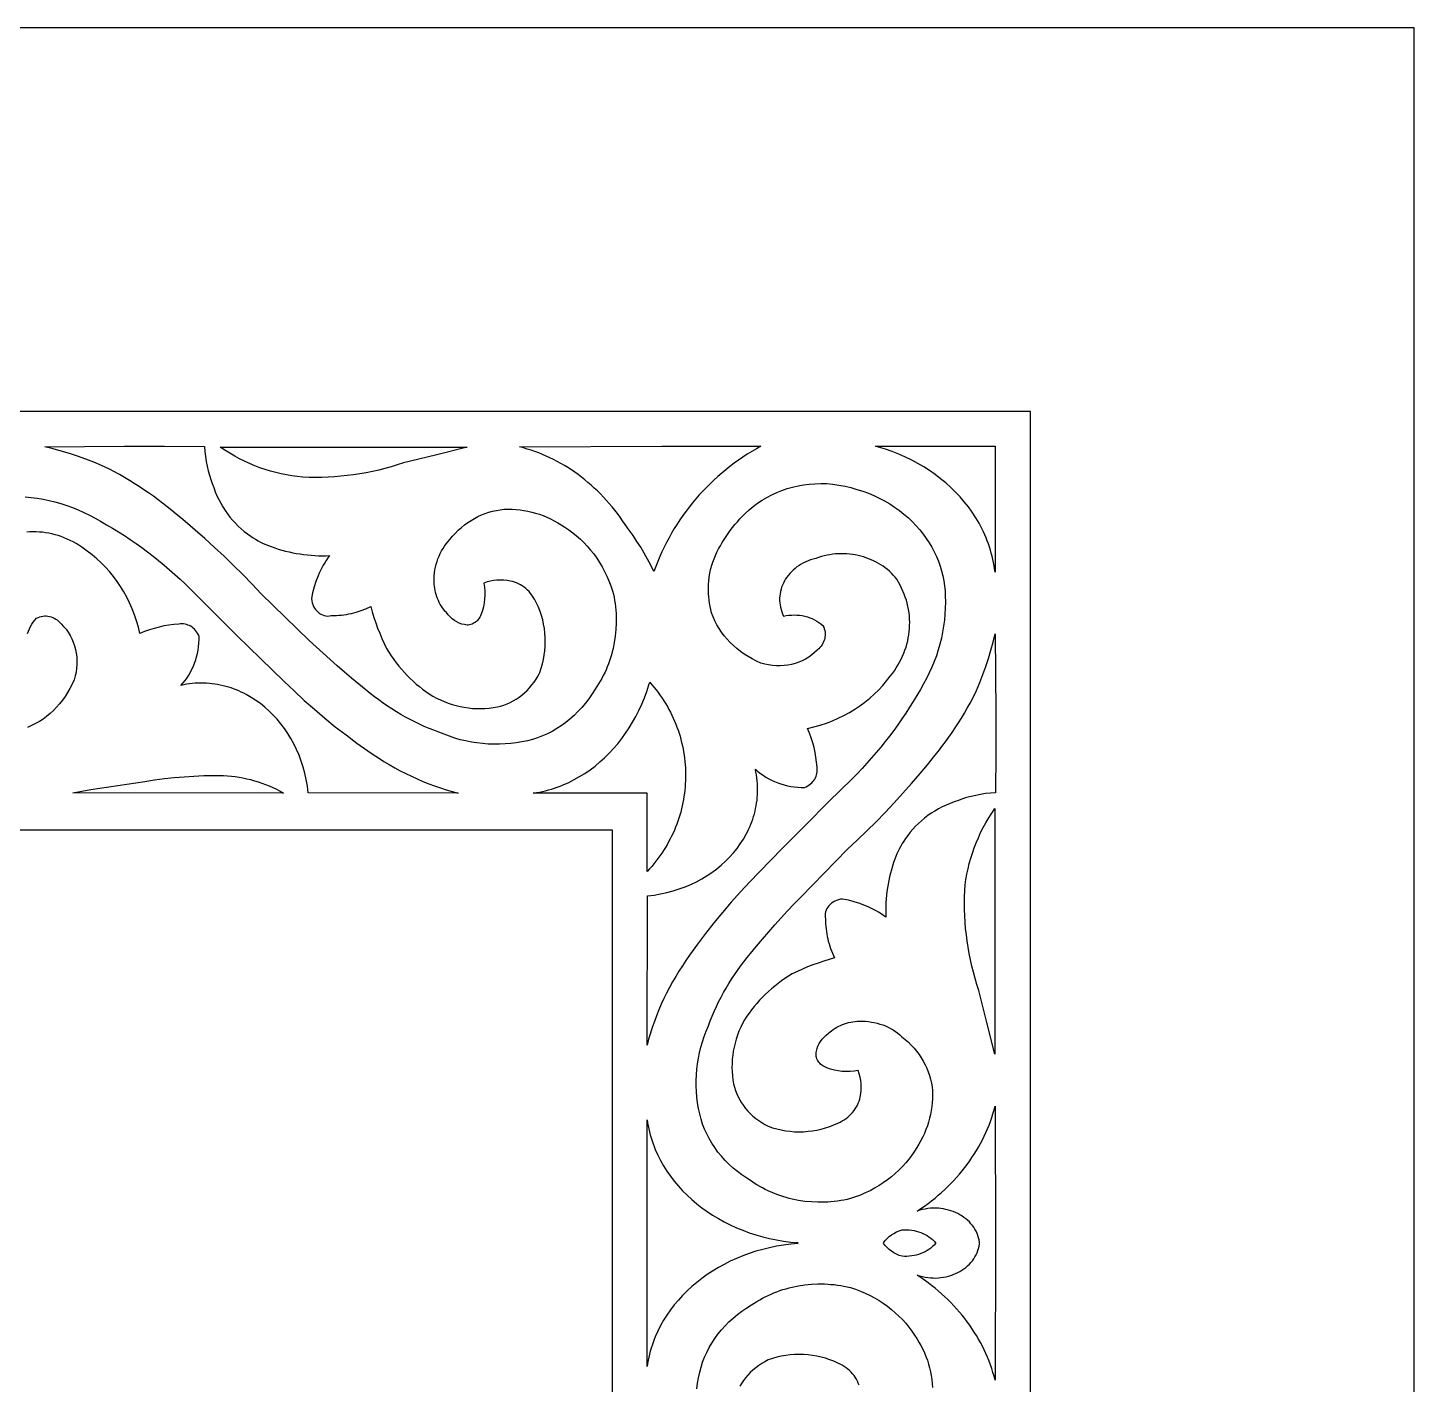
# Model space of a CAD drawing. Extents: x -200 to 200, y -245 to 245.
# Drawn here: x 1.2 to 200, y 50.5 to 245 of the extents above; entities that cross this region are included whole.
import ezdxf

# ---------------------------------------------------------------- set-up
doc = ezdxf.new("R2010")
doc.units = 0
doc.layers.add('LAYER_1', color=18, linetype='CONTINUOUS')
doc.layers.add('LAYER_2', color=174, linetype='CONTINUOUS')

msp = doc.modelspace()

# ---------------------------------------------------------------- linework, layer by layer
at = {"layer": 'LAYER_1'}
for points in [[(-200, -245), (200, -245), (200, 245), (-200, 245)], [(20.82, 184.99), (26.55, 184.95), (26.6, 184.23), (26.68, 183.52), (26.79, 182.82), (26.92, 182.14), (27.08, 181.48), (27.26, 180.84), (27.45, 180.23), (27.66, 179.66), (27.87, 179.07), (28.09, 178.48), (28.33, 177.91), (28.6, 177.36), (28.88, 176.82), (29.19, 176.3), (29.51, 175.79), (29.85, 175.31), (30.21, 174.84), (30.59, 174.39), (30.98, 173.95), (31.39, 173.54), (31.82, 173.15), (32.25, 172.78), (32.71, 172.43), (33.18, 172.11), (33.52, 171.88), (33.88, 171.66), (34.23, 171.45), (34.6, 171.25), (34.97, 171.07), (35.35, 170.9), (35.73, 170.75), (36.11, 170.61), (36.62, 170.43), (37.13, 170.26), (37.65, 170.11), (38.16, 169.97), (38.68, 169.85), (39.2, 169.73), (39.72, 169.63), (40.25, 169.55), (40.77, 169.47), (41.3, 169.41), (41.83, 169.36), (42.36, 169.33), (42.89, 169.31), (43.42, 169.3), (43.95, 169.31), (44.48, 169.32), (44.24, 168.99), (44.01, 168.64), (43.79, 168.29), (43.58, 167.93), (43.38, 167.56), (43.19, 167.19), (43.01, 166.81), (42.85, 166.42), (42.54, 165.63), (42.28, 164.82), (42.05, 163.99), (41.88, 163.15), (41.92, 162.85), (41.98, 162.56), (42.07, 162.29), (42.18, 162.03), (42.32, 161.8), (42.47, 161.58), (42.64, 161.38), (42.83, 161.2), (43.03, 161.04), (43.25, 160.91), (43.48, 160.81), (43.72, 160.73), (43.96, 160.68), (44.22, 160.66), (44.47, 160.68), (44.73, 160.72), (45.1, 160.72), (45.46, 160.74), (45.82, 160.76), (46.18, 160.79), (46.54, 160.84), (46.9, 160.89), (47.26, 160.96), (47.61, 161.03), (47.97, 161.12), (48.32, 161.22), (49.02, 161.44), (49.7, 161.71), (50.38, 162.02), (50.6, 161.24), (50.84, 160.46), (51.1, 159.69), (51.38, 158.93), (51.67, 158.18), (51.99, 157.44), (52.32, 156.7), (52.67, 155.98), (53, 155.46), (53.33, 154.94), (53.69, 154.44), (54.05, 153.96), (54.43, 153.48), (54.81, 153.02), (55.21, 152.57), (55.62, 152.13), (56.04, 151.71), (56.48, 151.31), (56.92, 150.91), (57.37, 150.53), (57.83, 150.17), (58.3, 149.82), (58.78, 149.49), (59.27, 149.17), (59.81, 148.88), (60.37, 148.62), (60.92, 148.38), (61.49, 148.17), (62.06, 147.98), (62.63, 147.81), (63.21, 147.68), (63.8, 147.57), (64.39, 147.48), (64.98, 147.42), (65.57, 147.39), (66.16, 147.38), (66.76, 147.4), (67.35, 147.45), (67.94, 147.52), (68.54, 147.62), (69.01, 147.73), (69.48, 147.88), (69.94, 148.05), (70.39, 148.25), (70.82, 148.48), (71.25, 148.74), (71.66, 149.02), (72.06, 149.32), (72.44, 149.65), (72.81, 150), (73.16, 150.37), (73.49, 150.77), (73.8, 151.19), (74.1, 151.62), (74.38, 152.08), (74.63, 152.56), (74.84, 153.17), (75.02, 153.78), (75.16, 154.41), (75.27, 155.04), (75.35, 155.67), (75.4, 156.31), (75.42, 156.95), (75.41, 157.58), (75.36, 158.22), (75.28, 158.85), (75.18, 159.48), (75.04, 160.1), (74.86, 160.71), (74.66, 161.32), (74.43, 161.91), (74.16, 162.49), (74.02, 162.8), (73.86, 163.09), (73.69, 163.38), (73.5, 163.65), (73.3, 163.91), (73.08, 164.15), (72.86, 164.38), (72.62, 164.59), (72.38, 164.79), (72.12, 164.97), (71.85, 165.13), (71.58, 165.27), (71.3, 165.4), (71.01, 165.5), (70.71, 165.59), (70.41, 165.66), (69.93, 165.74), (69.45, 165.8), (68.97, 165.81), (68.49, 165.8), (68.01, 165.74), (67.54, 165.66), (67.07, 165.54), (66.6, 165.38), (66.69, 164.81), (66.74, 164.24), (66.74, 163.67), (66.71, 163.1), (66.65, 162.54), (66.54, 161.98), (66.39, 161.44), (66.21, 160.9), (66.13, 160.7), (66.04, 160.51), (65.93, 160.34), (65.81, 160.17), (65.69, 160.02), (65.55, 159.89), (65.4, 159.77), (65.24, 159.66), (65.08, 159.57), (64.91, 159.5), (64.73, 159.44), (64.55, 159.4), (64.37, 159.37), (64.19, 159.37), (64, 159.38), (63.81, 159.42), (63.43, 159.51), (63.07, 159.65), (62.72, 159.82), (62.39, 160.02), (62.07, 160.25), (61.77, 160.52), (61.49, 160.82), (61.23, 161.14), (61.03, 161.36), (60.85, 161.59), (60.67, 161.83), (60.51, 162.08), (60.36, 162.33), (60.22, 162.6), (60.09, 162.87), (59.97, 163.15), (59.86, 163.43), (59.77, 163.72), (59.69, 164.02), (59.62, 164.32), (59.57, 164.62), (59.53, 164.93), (59.5, 165.24), (59.49, 165.55), (59.48, 165.98), (59.5, 166.41), (59.54, 166.84), (59.6, 167.26), (59.68, 167.67), (59.78, 168.08), (59.89, 168.48), (60.03, 168.87), (60.18, 169.26), (60.35, 169.63), (60.54, 169.99), (60.75, 170.34), (60.97, 170.68), (61.21, 171.01), (61.47, 171.32), (61.74, 171.62), (62.12, 172.09), (62.52, 172.53), (62.94, 172.95), (63.38, 173.34), (63.83, 173.71), (64.29, 174.06), (64.77, 174.37), (65.26, 174.66), (65.76, 174.93), (66.27, 175.16), (66.79, 175.37), (67.32, 175.55), (67.86, 175.69), (68.4, 175.81), (68.95, 175.9), (69.51, 175.96), (70.08, 175.98), (70.66, 175.97), (71.22, 175.93), (71.79, 175.88), (72.36, 175.8), (72.92, 175.69), (73.47, 175.57), (74.02, 175.41), (74.57, 175.24), (75.11, 175.05), (75.65, 174.83), (76.17, 174.59), (76.7, 174.32), (77.21, 174.04), (77.71, 173.73), (78.21, 173.4), (78.79, 173.01), (79.36, 172.6), (79.91, 172.15), (80.44, 171.68), (80.95, 171.19), (81.44, 170.66), (81.91, 170.12), (82.36, 169.55), (82.78, 168.96), (83.18, 168.35), (83.56, 167.71), (83.91, 167.06), (84.24, 166.39), (84.54, 165.7), (84.82, 164.99), (85.06, 164.27), (85.17, 163.81), (85.27, 163.35), (85.35, 162.89), (85.42, 162.43), (85.48, 161.96), (85.52, 161.5), (85.56, 161.03), (85.58, 160.57), (85.59, 160.1), (85.58, 159.64), (85.54, 158.71), (85.45, 157.79), (85.31, 156.88), (85.13, 155.98), (85.02, 155.53), (84.9, 155.09), (84.77, 154.65), (84.62, 154.22), (84.47, 153.79), (84.3, 153.37), (84.12, 152.95), (83.93, 152.53), (83.73, 152.13), (83.52, 151.72), (83.3, 151.33), (83.06, 150.94), (82.82, 150.56), (82.56, 150.19), (82.12, 149.48), (81.66, 148.8), (81.16, 148.16), (80.65, 147.54), (80.1, 146.95), (79.54, 146.4), (78.95, 145.87), (78.34, 145.38), (77.71, 144.93), (77.07, 144.51), (76.4, 144.12), (75.72, 143.78), (75.03, 143.47), (74.31, 143.2), (73.59, 142.96), (72.85, 142.77), (72.05, 142.61), (71.25, 142.48), (70.45, 142.38), (69.64, 142.31), (68.83, 142.27), (68.03, 142.27), (67.22, 142.3), (66.42, 142.36), (65.62, 142.46), (64.82, 142.59), (64.02, 142.74), (63.23, 142.93), (62.45, 143.16), (61.67, 143.41), (60.9, 143.7), (60.13, 144.01), (59.44, 144.27), (58.75, 144.55), (58.06, 144.84), (57.38, 145.15), (56.71, 145.48), (56.04, 145.82), (55.38, 146.17), (54.72, 146.54), (54.07, 146.93), (53.43, 147.33), (52.79, 147.74), (52.17, 148.17), (51.55, 148.62), (50.93, 149.08), (50.33, 149.55), (49.73, 150.04), (48.69, 150.89), (47.65, 151.75), (46.62, 152.62), (45.59, 153.51), (44.58, 154.41), (43.57, 155.32), (42.57, 156.24), (41.58, 157.17), (34.69, 163.86), (33.39, 165.23), (32.07, 166.59), (30.73, 167.92), (29.38, 169.22), (28.01, 170.5), (26.62, 171.76), (25.21, 172.99), (23.79, 174.19), (23.15, 174.74), (22.51, 175.28), (21.87, 175.81), (21.21, 176.33), (20.55, 176.84), (19.89, 177.33), (19.22, 177.82), (18.54, 178.3), (17.86, 178.76), (17.17, 179.22), (16.48, 179.67), (15.78, 180.1), (15.08, 180.53), (14.37, 180.94), (13.66, 181.34), (12.94, 181.73), (11.81, 182.24), (10.67, 182.72), (9.52, 183.16), (8.36, 183.57), (7.19, 183.96), (6.02, 184.31), (4.84, 184.62), (3.65, 184.91), (9.37, 184.97), (15.1, 185)], [(64.22, 184.86), (59.65, 183.71), (55.07, 182.6), (54.19, 182.31), (53.31, 182.05), (52.42, 181.81), (51.53, 181.59), (50.63, 181.39), (49.73, 181.21), (48.83, 181.05), (47.93, 180.92), (47.02, 180.8), (46.11, 180.71), (45.2, 180.63), (44.29, 180.58), (43.38, 180.54), (42.46, 180.53), (41.55, 180.54), (40.64, 180.57), (39.85, 180.65), (39.07, 180.75), (38.3, 180.88), (37.53, 181.04), (36.76, 181.22), (36, 181.43), (35.25, 181.66), (34.5, 181.92), (33.76, 182.2), (33.03, 182.51), (32.3, 182.84), (31.59, 183.2), (30.88, 183.58), (30.18, 183.99), (29.49, 184.42), (28.82, 184.88)], [(106.34, 185), (105.68, 184.63), (105.02, 184.24), (104.37, 183.84), (103.74, 183.43), (103.11, 183), (102.5, 182.56), (101.89, 182.1), (101.3, 181.63), (100.72, 181.15), (100.15, 180.66), (99.59, 180.15), (99.05, 179.63), (98.52, 179.1), (98, 178.56), (97.49, 178.01), (96.99, 177.44), (96.51, 176.87), (96.04, 176.28), (95.59, 175.68), (95.15, 175.07), (94.72, 174.45), (94.31, 173.83), (93.91, 173.19), (93.53, 172.54), (93.16, 171.88), (92.8, 171.22), (92.46, 170.54), (92.14, 169.86), (91.83, 169.17), (91.53, 168.47), (91.26, 167.76), (90.99, 167.04), (90.55, 167.93), (90.08, 168.8), (89.59, 169.66), (89.09, 170.51), (88.56, 171.35), (88.01, 172.18), (87.45, 172.99), (86.86, 173.79), (86.5, 174.32), (86.13, 174.84), (85.76, 175.35), (85.37, 175.84), (84.98, 176.33), (84.57, 176.81), (84.16, 177.27), (83.74, 177.72), (83.32, 178.16), (82.88, 178.59), (82.44, 179.01), (81.99, 179.42), (81.53, 179.82), (81.07, 180.2), (80.6, 180.57), (80.12, 180.93), (79.64, 181.27), (79.15, 181.61), (78.65, 181.93), (78.15, 182.24), (77.64, 182.53), (77.12, 182.82), (76.6, 183.09), (76.08, 183.34), (75.55, 183.58), (75.01, 183.81), (74.47, 184.03), (73.93, 184.23), (73.38, 184.42), (72.82, 184.59), (72.27, 184.75), (71.71, 184.9), (92.13, 185)], [(139.91, 166.93), (139.84, 167.4), (139.77, 167.86), (139.69, 168.32), (139.59, 168.78), (139.48, 169.23), (139.36, 169.68), (139.23, 170.12), (139.09, 170.56), (138.94, 171), (138.78, 171.44), (138.61, 171.87), (138.43, 172.29), (138.24, 172.71), (138.03, 173.13), (137.6, 173.95), (137.13, 174.75), (136.62, 175.53), (136.07, 176.29), (135.49, 177.02), (134.88, 177.74), (134.23, 178.43), (133.54, 179.1), (132.83, 179.74), (132.09, 180.35), (131.31, 180.94), (130.51, 181.5), (129.68, 182.04), (128.83, 182.54), (127.95, 183.01), (127.04, 183.45), (126.11, 183.86), (125.16, 184.24), (124.19, 184.58), (123.2, 184.88), (122.78, 185), (139.91, 185)], [(115.74, 179.64), (116.64, 179.55), (117.52, 179.42), (118.39, 179.26), (119.24, 179.06), (120.09, 178.82), (120.92, 178.55), (121.73, 178.25), (122.52, 177.92), (123.3, 177.55), (124.05, 177.16), (124.79, 176.73), (125.5, 176.27), (126.18, 175.78), (126.84, 175.27), (127.47, 174.72), (128.08, 174.15), (128.61, 173.58), (129.12, 173), (129.59, 172.4), (130.03, 171.79), (130.45, 171.16), (130.83, 170.51), (131.17, 169.86), (131.49, 169.19), (131.77, 168.51), (132.01, 167.82), (132.23, 167.12), (132.4, 166.42), (132.55, 165.71), (132.65, 164.99), (132.73, 164.26), (132.76, 163.53), (132.78, 162.66), (132.76, 161.79), (132.72, 160.92), (132.63, 160.06), (132.52, 159.19), (132.38, 158.34), (132.2, 157.48), (131.99, 156.64), (131.75, 155.8), (131.48, 154.96), (131.17, 154.14), (130.84, 153.32), (130.47, 152.51), (130.07, 151.71), (129.65, 150.92), (129.19, 150.14), (128.69, 149.28), (128.18, 148.42), (127.65, 147.58), (127.11, 146.73), (126.55, 145.9), (125.98, 145.08), (125.39, 144.26), (124.78, 143.45), (124.16, 142.65), (123.52, 141.86), (122.87, 141.08), (122.2, 140.31), (121.52, 139.55), (120.83, 138.8), (120.12, 138.05), (119.39, 137.32), (116.03, 134), (112.7, 130.67), (109.38, 127.32), (106.09, 123.95), (104.72, 122.54), (103.38, 121.11), (102.08, 119.65), (100.81, 118.17), (99.58, 116.66), (98.38, 115.14), (97.23, 113.59), (96.1, 112.03), (95.58, 111.28), (95.07, 110.52), (94.58, 109.75), (94.11, 108.98), (93.66, 108.2), (93.23, 107.41), (92.81, 106.61), (92.42, 105.81), (92.05, 104.99), (91.7, 104.18), (91.36, 103.35), (91.05, 102.52), (90.76, 101.68), (90.48, 100.84), (90.23, 100), (90, 99.14), (90.05, 120.54), (91, 120.66), (91.94, 120.82), (92.86, 121.02), (93.75, 121.25), (94.62, 121.53), (95.47, 121.84), (96.29, 122.19), (97.09, 122.57), (97.86, 122.99), (98.6, 123.44), (99.31, 123.91), (99.99, 124.42), (100.64, 124.95), (101.26, 125.51), (101.84, 126.1), (102.39, 126.71), (102.9, 127.34), (103.37, 127.99), (103.81, 128.67), (104.21, 129.36), (104.39, 129.71), (104.57, 130.07), (104.73, 130.43), (104.88, 130.8), (105.02, 131.17), (105.16, 131.54), (105.28, 131.92), (105.39, 132.3), (105.49, 132.68), (105.57, 133.07), (105.65, 133.45), (105.71, 133.85), (105.77, 134.24), (105.81, 134.64), (105.84, 135.03), (105.85, 135.43), (105.86, 135.84), (105.85, 136.24), (105.83, 136.65), (105.8, 137.05), (105.75, 137.46), (105.69, 137.87), (105.62, 138.28), (105.54, 138.69), (105.89, 138.38), (106.25, 138.09), (106.63, 137.82), (107.03, 137.56), (107.44, 137.33), (107.86, 137.11), (108.29, 136.91), (108.74, 136.73), (109.2, 136.58), (109.66, 136.44), (110.14, 136.33), (110.62, 136.23), (111.1, 136.16), (111.6, 136.11), (112.09, 136.08), (112.59, 136.08), (112.83, 136.18), (113.04, 136.31), (113.25, 136.44), (113.44, 136.59), (113.61, 136.75), (113.77, 136.92), (113.91, 137.09), (114.04, 137.28), (114.15, 137.48), (114.24, 137.68), (114.31, 137.89), (114.36, 138.1), (114.39, 138.32), (114.41, 138.54), (114.4, 138.77), (114.37, 138.99), (114.31, 139.7), (114.21, 140.41), (114.09, 141.11), (113.94, 141.81), (113.75, 142.5), (113.54, 143.18), (113.29, 143.86), (113.02, 144.53), (113.93, 144.75), (114.83, 145.01), (115.71, 145.31), (116.57, 145.64), (117.41, 146), (118.23, 146.4), (119.02, 146.83), (119.79, 147.29), (120.53, 147.79), (121.24, 148.31), (121.92, 148.86), (122.58, 149.44), (123.2, 150.05), (123.79, 150.69), (124.34, 151.35), (124.86, 152.04), (125.17, 152.43), (125.46, 152.82), (125.73, 153.22), (125.98, 153.63), (126.22, 154.05), (126.43, 154.47), (126.63, 154.89), (126.82, 155.32), (126.98, 155.75), (127.13, 156.19), (127.26, 156.63), (127.37, 157.08), (127.46, 157.52), (127.54, 157.97), (127.59, 158.42), (127.63, 158.87), (127.65, 159.32), (127.66, 159.78), (127.64, 160.23), (127.61, 160.68), (127.56, 161.13), (127.49, 161.58), (127.4, 162.03), (127.3, 162.48), (127.18, 162.92), (127.03, 163.37), (126.87, 163.8), (126.69, 164.24), (126.5, 164.67), (126.28, 165.1), (126.05, 165.52), (125.8, 165.93), (125.56, 166.24), (125.3, 166.53), (125.03, 166.8), (124.75, 167.07), (124.46, 167.32), (124.16, 167.56), (123.84, 167.79), (123.52, 168.01), (123.19, 168.21), (122.84, 168.4), (122.49, 168.57), (122.13, 168.73), (121.77, 168.88), (121.4, 169.02), (121.02, 169.14), (120.64, 169.24), (120.25, 169.34), (119.85, 169.42), (119.46, 169.48), (119.06, 169.53), (118.65, 169.56), (118.25, 169.58), (117.84, 169.58), (117.44, 169.57), (117.03, 169.55), (116.62, 169.51), (116.21, 169.45), (115.81, 169.37), (115.4, 169.28), (115, 169.18), (114.6, 169.06), (114.21, 168.92), (113.83, 168.82), (113.46, 168.7), (113.1, 168.57), (112.75, 168.42), (112.42, 168.26), (112.1, 168.08), (111.79, 167.89), (111.5, 167.69), (111.22, 167.48), (110.95, 167.25), (110.71, 167.01), (110.47, 166.76), (110.26, 166.51), (110.05, 166.24), (109.87, 165.97), (109.7, 165.68), (109.55, 165.39), (109.42, 165.1), (109.3, 164.8), (109.21, 164.49), (109.13, 164.18), (109.07, 163.86), (109.03, 163.54), (109.01, 163.22), (109.01, 162.9), (109.02, 162.57), (109.07, 162.25), (109.13, 161.92), (109.21, 161.6), (109.31, 161.27), (109.44, 160.95), (109.59, 160.63), (109.97, 160.71), (110.35, 160.77), (110.74, 160.8), (111.12, 160.81), (111.5, 160.8), (111.88, 160.77), (112.26, 160.71), (112.63, 160.63), (112.99, 160.54), (113.34, 160.42), (113.69, 160.28), (114.02, 160.12), (114.34, 159.94), (114.65, 159.74), (114.94, 159.52), (115.22, 159.28), (115.33, 159.05), (115.41, 158.82), (115.48, 158.59), (115.52, 158.35), (115.54, 158.12), (115.54, 157.88), (115.51, 157.65), (115.47, 157.41), (115.41, 157.19), (115.32, 156.96), (115.22, 156.75), (115.1, 156.53), (114.95, 156.33), (114.79, 156.14), (114.61, 155.95), (114.41, 155.78), (114.03, 155.41), (113.62, 155.07), (113.19, 154.77), (112.73, 154.49), (112.26, 154.25), (111.76, 154.04), (111.25, 153.87), (110.72, 153.73), (110.19, 153.62), (109.65, 153.55), (109.1, 153.52), (108.54, 153.52), (107.99, 153.56), (107.43, 153.64), (106.88, 153.76), (106.34, 153.91), (105.71, 154.2), (105.09, 154.5), (104.5, 154.84), (103.93, 155.2), (103.39, 155.59), (102.87, 155.99), (102.38, 156.42), (101.91, 156.87), (101.47, 157.35), (101.06, 157.84), (100.68, 158.34), (100.33, 158.87), (100.01, 159.41), (99.73, 159.97), (99.47, 160.54), (99.26, 161.13), (99.14, 161.58), (99.05, 162.03), (98.96, 162.48), (98.9, 162.94), (98.85, 163.39), (98.82, 163.85), (98.81, 164.31), (98.81, 164.76), (98.83, 165.22), (98.86, 165.68), (98.91, 166.13), (98.98, 166.58), (99.06, 167.04), (99.16, 167.49), (99.28, 167.93), (99.42, 168.38), (99.61, 168.86), (99.81, 169.33), (100.03, 169.8), (100.26, 170.27), (100.51, 170.73), (100.77, 171.18), (101.04, 171.63), (101.33, 172.07), (101.63, 172.5), (101.94, 172.93), (102.26, 173.35), (102.6, 173.76), (102.95, 174.17), (103.31, 174.57), (103.68, 174.96), (104.06, 175.35), (104.63, 175.88), (105.22, 176.37), (105.84, 176.84), (106.49, 177.27), (107.17, 177.67), (107.87, 178.04), (108.59, 178.37), (109.33, 178.66), (110.09, 178.92), (110.86, 179.14), (111.65, 179.32), (112.45, 179.46), (113.26, 179.57), (114.08, 179.63), (114.91, 179.66)], [(139.97, 152.41), (140, 146.72), (139.99, 141.02), (139.96, 135.33), (139.23, 135.28), (138.52, 135.19), (137.81, 135.09), (137.13, 134.95), (136.46, 134.8), (135.82, 134.63), (135.21, 134.43), (134.64, 134.22), (134.04, 134.02), (133.45, 133.8), (132.88, 133.55), (132.32, 133.29), (131.78, 133.01), (131.26, 132.7), (130.75, 132.38), (130.26, 132.04), (129.78, 131.68), (129.33, 131.31), (128.9, 130.92), (128.48, 130.51), (128.09, 130.09), (127.72, 129.65), (127.37, 129.2), (127.04, 128.74), (126.81, 128.39), (126.59, 128.04), (126.38, 127.68), (126.18, 127.32), (126, 126.95), (125.83, 126.58), (125.67, 126.2), (125.53, 125.81), (125.35, 125.31), (125.19, 124.8), (125.03, 124.29), (124.89, 123.78), (124.77, 123.26), (124.65, 122.74), (124.55, 122.22), (124.47, 121.7), (124.39, 121.18), (124.33, 120.66), (124.28, 120.13), (124.25, 119.6), (124.23, 119.08), (124.22, 118.55), (124.22, 118.02), (124.24, 117.49), (123.9, 117.73), (123.55, 117.96), (123.2, 118.18), (122.84, 118.38), (122.47, 118.58), (122.09, 118.77), (121.71, 118.95), (121.32, 119.12), (120.53, 119.42), (119.71, 119.69), (118.88, 119.91), (118.03, 120.08), (117.73, 120.04), (117.44, 119.98), (117.17, 119.89), (116.91, 119.78), (116.67, 119.65), (116.45, 119.49), (116.25, 119.32), (116.07, 119.13), (115.92, 118.93), (115.78, 118.72), (115.68, 118.49), (115.6, 118.25), (115.55, 118.01), (115.53, 117.76), (115.55, 117.5), (115.59, 117.24), (115.6, 116.88), (115.61, 116.52), (115.63, 116.16), (115.66, 115.8), (115.71, 115.44), (115.76, 115.08), (115.83, 114.73), (115.91, 114.38), (115.99, 114.02), (116.09, 113.67), (116.32, 112.98), (116.59, 112.3), (116.9, 111.63), (116.11, 111.41), (115.33, 111.17), (114.56, 110.91), (113.79, 110.63), (113.03, 110.34), (112.29, 110.03), (111.55, 109.7), (110.83, 109.35), (110.3, 109.02), (109.78, 108.69), (109.28, 108.34), (108.79, 107.97), (108.31, 107.6), (107.85, 107.21), (107.4, 106.82), (106.96, 106.41), (106.54, 105.99), (106.13, 105.56), (105.73, 105.12), (105.35, 104.67), (104.99, 104.21), (104.64, 103.74), (104.3, 103.27), (103.98, 102.78), (103.69, 102.24), (103.43, 101.69), (103.18, 101.14), (102.97, 100.58), (102.78, 100.01), (102.62, 99.44), (102.48, 98.86), (102.37, 98.28), (102.28, 97.69), (102.22, 97.11), (102.19, 96.52), (102.18, 95.93), (102.2, 95.34), (102.25, 94.75), (102.32, 94.15), (102.42, 93.57), (102.54, 93.09), (102.68, 92.63), (102.86, 92.17), (103.06, 91.73), (103.29, 91.29), (103.54, 90.87), (103.82, 90.46), (104.13, 90.07), (104.46, 89.68), (104.81, 89.32), (105.19, 88.97), (105.59, 88.64), (106.01, 88.33), (106.45, 88.03), (106.91, 87.76), (107.39, 87.5), (108, 87.3), (108.62, 87.12), (109.24, 86.98), (109.88, 86.86), (110.52, 86.78), (111.16, 86.73), (111.8, 86.72), (112.44, 86.73), (113.08, 86.78), (113.71, 86.85), (114.35, 86.96), (114.97, 87.1), (115.59, 87.27), (116.19, 87.47), (116.79, 87.7), (117.37, 87.97), (117.68, 88.11), (117.98, 88.27), (118.27, 88.44), (118.54, 88.63), (118.8, 88.83), (119.04, 89.04), (119.27, 89.27), (119.48, 89.5), (119.68, 89.75), (119.86, 90), (120.02, 90.27), (120.17, 90.54), (120.29, 90.82), (120.4, 91.11), (120.49, 91.4), (120.55, 91.7), (120.64, 92.18), (120.69, 92.65), (120.71, 93.13), (120.69, 93.61), (120.64, 94.09), (120.55, 94.56), (120.43, 95.03), (120.28, 95.49), (119.71, 95.4), (119.13, 95.36), (118.56, 95.35), (117.99, 95.38), (117.42, 95.45), (116.86, 95.55), (116.31, 95.7), (115.77, 95.88), (115.57, 95.96), (115.38, 96.05), (115.21, 96.16), (115.04, 96.27), (114.89, 96.4), (114.76, 96.54), (114.63, 96.69), (114.53, 96.84), (114.44, 97), (114.36, 97.17), (114.3, 97.35), (114.26, 97.53), (114.24, 97.71), (114.23, 97.89), (114.25, 98.08), (114.28, 98.27), (114.38, 98.64), (114.51, 99), (114.68, 99.35), (114.89, 99.68), (115.12, 100), (115.39, 100.3), (115.69, 100.58), (116.01, 100.84), (116.24, 101.03), (116.47, 101.21), (116.71, 101.39), (116.95, 101.55), (117.21, 101.7), (117.48, 101.84), (117.75, 101.97), (118.03, 102.09), (118.32, 102.19), (118.61, 102.28), (118.9, 102.36), (119.21, 102.43), (119.51, 102.48), (119.82, 102.53), (120.14, 102.55), (120.45, 102.57), (120.88, 102.57), (121.31, 102.55), (121.74, 102.51), (122.16, 102.45), (122.58, 102.38), (122.99, 102.28), (123.39, 102.16), (123.79, 102.03), (124.17, 101.88), (124.55, 101.71), (124.91, 101.52), (125.27, 101.31), (125.61, 101.09), (125.94, 100.85), (126.25, 100.6), (126.55, 100.33), (127.02, 99.95), (127.47, 99.55), (127.89, 99.13), (128.28, 98.7), (128.65, 98.25), (129, 97.79), (129.32, 97.32), (129.61, 96.83), (129.87, 96.33), (130.11, 95.82), (130.32, 95.3), (130.5, 94.78), (130.65, 94.24), (130.77, 93.7), (130.86, 93.15), (130.92, 92.6), (130.93, 92.03), (130.92, 91.46), (130.89, 90.89), (130.83, 90.33), (130.75, 89.77), (130.64, 89.21), (130.52, 88.66), (130.37, 88.11), (130.19, 87.56), (129.99, 87.03), (129.78, 86.49), (129.53, 85.97), (129.27, 85.45), (128.98, 84.94), (128.67, 84.44), (128.34, 83.95), (127.95, 83.36), (127.53, 82.8), (127.09, 82.25), (126.61, 81.72), (126.11, 81.22), (125.59, 80.73), (125.04, 80.26), (124.47, 79.82), (123.87, 79.4), (123.26, 79), (122.62, 78.62), (121.97, 78.27), (121.29, 77.95), (120.6, 77.65), (119.89, 77.37), (119.16, 77.13), (118.7, 77.02), (118.24, 76.92), (117.77, 76.84), (117.31, 76.77), (116.84, 76.71), (116.37, 76.67), (115.9, 76.64), (115.44, 76.62), (114.97, 76.61), (114.5, 76.61), (113.57, 76.65), (112.64, 76.74), (111.73, 76.88), (110.82, 77.06), (110.37, 77.17), (109.93, 77.29), (109.49, 77.42), (109.05, 77.57), (108.62, 77.72), (108.2, 77.89), (107.78, 78.06), (107.36, 78.25), (106.95, 78.45), (106.55, 78.66), (106.15, 78.88), (105.76, 79.12), (105.38, 79.36), (105, 79.62), (104.29, 80.05), (103.61, 80.52), (102.96, 81.01), (102.34, 81.52), (101.75, 82.06), (101.19, 82.62), (100.66, 83.21), (100.17, 83.81), (99.71, 84.44), (99.29, 85.08), (98.91, 85.74), (98.56, 86.42), (98.25, 87.11), (97.97, 87.82), (97.74, 88.54), (97.55, 89.27), (97.38, 90.07), (97.25, 90.87), (97.15, 91.67), (97.08, 92.47), (97.05, 93.27), (97.04, 94.07), (97.07, 94.87), (97.14, 95.67), (97.23, 96.47), (97.36, 97.26), (97.52, 98.05), (97.71, 98.84), (97.93, 99.62), (98.19, 100.39), (98.47, 101.16), (98.79, 101.92), (99.06, 102.62), (99.33, 103.3), (99.63, 103.98), (99.94, 104.66), (100.26, 105.33), (100.61, 106), (100.96, 106.66), (101.33, 107.31), (101.72, 107.95), (102.12, 108.59), (102.54, 109.22), (102.97, 109.85), (103.42, 110.46), (103.88, 111.07), (104.36, 111.68), (104.85, 112.27), (105.71, 113.31), (106.57, 114.34), (107.45, 115.37), (108.34, 116.39), (109.24, 117.4), (110.16, 118.4), (111.09, 119.39), (112.03, 120.37), (118.75, 127.23), (120.13, 128.53), (121.49, 129.84), (122.83, 131.17), (124.14, 132.51), (125.43, 133.88), (126.69, 135.26), (127.93, 136.66), (129.14, 138.07), (129.69, 138.7), (130.23, 139.34), (130.76, 139.99), (131.28, 140.64), (131.79, 141.29), (132.29, 141.95), (132.78, 142.62), (133.26, 143.29), (133.73, 143.97), (134.19, 144.65), (134.64, 145.34), (135.08, 146.03), (135.5, 146.73), (135.92, 147.44), (136.32, 148.15), (136.72, 148.86), (137.23, 149.99), (137.71, 151.12), (138.15, 152.26), (138.57, 153.42), (138.95, 154.58), (139.3, 155.75), (139.62, 156.92), (139.91, 158.11)], [(90.39, 151.17), (90.71, 150.81), (91.03, 150.43), (91.33, 150.06), (91.62, 149.67), (91.9, 149.28), (92.17, 148.89), (92.43, 148.49), (92.68, 148.09), (92.92, 147.68), (93.14, 147.27), (93.36, 146.85), (93.57, 146.43), (93.77, 146.01), (93.95, 145.58), (94.13, 145.15), (94.29, 144.72), (94.45, 144.29), (94.59, 143.85), (94.73, 143.41), (94.85, 142.96), (94.96, 142.52), (95.07, 142.07), (95.16, 141.62), (95.24, 141.17), (95.31, 140.72), (95.37, 140.27), (95.43, 139.81), (95.47, 139.36), (95.5, 138.9), (95.52, 138.44), (95.53, 137.99), (95.52, 137.53), (95.51, 137.08), (95.49, 136.62), (95.46, 136.16), (95.42, 135.71), (95.36, 135.26), (95.3, 134.8), (95.22, 134.35), (95.14, 133.9), (95.05, 133.45), (94.94, 133.01), (94.83, 132.56), (94.7, 132.12), (94.56, 131.68), (94.42, 131.24), (94.26, 130.81), (94.09, 130.38), (93.92, 129.95), (93.73, 129.53), (93.53, 129.1), (93.32, 128.69), (93.1, 128.27), (92.87, 127.86), (92.63, 127.46), (92.38, 127.06), (92.12, 126.66), (91.85, 126.27), (91.57, 125.88), (91.28, 125.5), (90.98, 125.13), (90.67, 124.76), (90.35, 124.39), (90.01, 124.04), (90, 135.27), (73.69, 135.27), (74.13, 135.34), (74.57, 135.42), (75.01, 135.51), (75.44, 135.61), (75.87, 135.72), (76.3, 135.85), (76.72, 135.98), (77.14, 136.12), (77.56, 136.28), (77.97, 136.44), (78.78, 136.8), (79.57, 137.2), (80.34, 137.63), (81.1, 138.1), (81.84, 138.61), (82.55, 139.15), (83.25, 139.73), (83.92, 140.34), (84.57, 140.98), (85.19, 141.65), (85.8, 142.35), (86.37, 143.08), (86.92, 143.84), (87.44, 144.63), (87.94, 145.44), (88.41, 146.27), (88.84, 147.13), (89.25, 148.02), (89.63, 148.92), (89.97, 149.85), (90.28, 150.79)], [(29.29, 137.79), (29.85, 137.75), (30.41, 137.7), (30.97, 137.64), (31.52, 137.55), (32.07, 137.45), (32.62, 137.33), (33.17, 137.2), (33.71, 137.05), (34.25, 136.88), (34.79, 136.7), (35.32, 136.5), (35.84, 136.29), (36.37, 136.06), (36.88, 135.82), (37.39, 135.56), (37.9, 135.28), (7.66, 135.32), (10.24, 135.77), (12.82, 136.18), (15.4, 136.57), (17.99, 136.93), (19.39, 137.15), (20.8, 137.34), (22.21, 137.49), (23.63, 137.62), (25.04, 137.71), (26.46, 137.77), (27.87, 137.79)], [(139.86, 97.86), (138.71, 102.4), (137.58, 106.95), (137.3, 107.83), (137.04, 108.71), (136.8, 109.6), (136.58, 110.48), (136.37, 111.38), (136.2, 112.27), (136.04, 113.17), (135.9, 114.07), (135.78, 114.97), (135.68, 115.87), (135.61, 116.78), (135.55, 117.68), (135.52, 118.59), (135.51, 119.5), (135.52, 120.41), (135.55, 121.32), (135.63, 122.1), (135.73, 122.87), (135.86, 123.64), (136.02, 124.41), (136.2, 125.17), (136.41, 125.92), (136.64, 126.67), (136.9, 127.42), (137.19, 128.15), (137.5, 128.88), (137.83, 129.6), (138.2, 130.32), (138.58, 131.02), (138.99, 131.71), (139.42, 132.4), (139.88, 133.07)], [(139.97, 70.81), (139.97, 70.8), (139.97, 70.8), (139.97, 70.76), (139.97, 70.71), (139.97, 70.71), (139.97, 70.71), (139.9, 51.1), (139.75, 51.66), (139.59, 52.21), (139.42, 52.76), (139.23, 53.31), (139.03, 53.85), (138.81, 54.39), (138.58, 54.92), (138.34, 55.45), (138.08, 55.97), (137.81, 56.49), (137.52, 57), (137.23, 57.5), (136.92, 58), (136.59, 58.5), (136.26, 58.99), (135.91, 59.47), (135.55, 59.94), (135.18, 60.41), (134.79, 60.87), (134.39, 61.33), (133.98, 61.78), (133.56, 62.22), (133.13, 62.65), (132.69, 63.07), (132.23, 63.49), (131.76, 63.9), (131.29, 64.3), (130.8, 64.69), (130.3, 65.07), (129.79, 65.45), (129.26, 65.82), (128.73, 66.17), (129.11, 66.05), (129.49, 65.95), (129.87, 65.87), (130.25, 65.81), (130.64, 65.77), (131.01, 65.76), (131.39, 65.75), (131.77, 65.77), (132.14, 65.81), (132.5, 65.86), (132.86, 65.93), (133.21, 66.02), (133.56, 66.13), (133.9, 66.25), (134.22, 66.38), (134.54, 66.53), (134.85, 66.7), (135.15, 66.88), (135.43, 67.07), (135.7, 67.28), (135.96, 67.5), (136.21, 67.73), (136.43, 67.97), (136.64, 68.23), (136.84, 68.5), (137.02, 68.78), (137.17, 69.06), (137.31, 69.36), (137.43, 69.67), (137.52, 69.99), (137.6, 70.31), (137.65, 70.65), (137.64, 70.71), (137.64, 70.71), (137.64, 70.71), (137.65, 70.76), (137.64, 70.8), (137.64, 70.8), (137.64, 70.81), (137.65, 70.87), (137.6, 71.2), (137.52, 71.53), (137.43, 71.84), (137.31, 72.15), (137.17, 72.45), (137.02, 72.74), (136.84, 73.02), (136.64, 73.28), (136.43, 73.54), (136.21, 73.78), (135.96, 74.02), (135.7, 74.23), (135.43, 74.44), (135.15, 74.64), (134.85, 74.81), (134.54, 74.98), (134.22, 75.13), (133.9, 75.27), (133.56, 75.39), (133.21, 75.49), (132.86, 75.58), (132.5, 75.65), (132.14, 75.7), (131.77, 75.74), (131.39, 75.76), (131.01, 75.76), (130.64, 75.74), (130.25, 75.7), (129.87, 75.64), (129.49, 75.56), (129.11, 75.46), (128.73, 75.34), (129.26, 75.7), (129.79, 76.06), (130.3, 76.44), (130.8, 76.82), (131.29, 77.21), (131.76, 77.61), (132.23, 78.02), (132.69, 78.44), (133.13, 78.86), (133.56, 79.3), (133.98, 79.74), (134.39, 80.18), (134.79, 80.64), (135.18, 81.1), (135.55, 81.57), (135.91, 82.04), (136.26, 82.53), (136.59, 83.01), (136.92, 83.51), (137.23, 84.01), (137.52, 84.51), (137.81, 85.03), (138.08, 85.54), (138.34, 86.07), (138.58, 86.59), (138.81, 87.12), (139.03, 87.66), (139.23, 88.2), (139.42, 88.75), (139.59, 89.3), (139.75, 89.86), (139.9, 90.41)], [(90.07, 88), (90.15, 87.56), (90.24, 87.13), (90.34, 86.7), (90.46, 86.27), (90.58, 85.85), (90.72, 85.42), (90.86, 85.01), (91.02, 84.6), (91.18, 84.19), (91.54, 83.38), (91.94, 82.59), (92.38, 81.82), (92.85, 81.07), (93.36, 80.34), (93.91, 79.63), (94.49, 78.93), (95.1, 78.27), (95.74, 77.62), (96.42, 77), (97.12, 76.4), (97.86, 75.83), (98.62, 75.28), (99.41, 74.76), (100.23, 74.27), (101.07, 73.8), (101.93, 73.37), (102.82, 72.96), (103.73, 72.59), (104.66, 72.25), (105.61, 71.94), (106.58, 71.66), (107.57, 71.42), (108.57, 71.21), (109.59, 71.04), (110.63, 70.9), (111.68, 70.81), (111.66, 70.8), (111.68, 70.8), (111.35, 70.77), (111.37, 70.76), (111.35, 70.76), (111.37, 70.76), (111.35, 70.75), (111.37, 70.75), (111.35, 70.75), (111.68, 70.71), (111.66, 70.71), (111.68, 70.71), (110.63, 70.61), (109.59, 70.47), (108.57, 70.3), (107.57, 70.09), (106.58, 69.85), (105.61, 69.58), (104.66, 69.27), (103.73, 68.92), (102.82, 68.55), (101.93, 68.15), (101.07, 67.71), (100.23, 67.25), (99.41, 66.75), (98.62, 66.23), (97.86, 65.69), (97.12, 65.11), (96.42, 64.52), (95.74, 63.89), (95.1, 63.25), (94.49, 62.58), (93.91, 61.89), (93.36, 61.18), (92.85, 60.44), (92.38, 59.69), (91.94, 58.92), (91.54, 58.13), (91.18, 57.33), (91.02, 56.92), (90.86, 56.51), (90.72, 56.09), (90.58, 55.67), (90.46, 55.24), (90.34, 54.82), (90.24, 54.38), (90.15, 53.95), (90.07, 53.51), (90, 53.07), (90, 70.71), (90, 70.76), (90, 70.8), (90, 88.44)], [(127.26, 72.66), (127.6, 72.64), (127.95, 72.6), (128.28, 72.54), (128.61, 72.47), (128.94, 72.37), (129.25, 72.26), (129.56, 72.14), (129.86, 71.99), (130.14, 71.83), (130.41, 71.66), (130.67, 71.47), (130.92, 71.26), (131.15, 71.04), (131.37, 70.81), (131.37, 70.8), (131.37, 70.8), (131.34, 70.76), (131.37, 70.71), (131.37, 70.71), (131.37, 70.71), (131.15, 70.47), (130.92, 70.25), (130.67, 70.05), (130.41, 69.86), (130.14, 69.68), (129.86, 69.52), (129.56, 69.38), (129.25, 69.25), (128.94, 69.14), (128.61, 69.04), (128.28, 68.97), (127.95, 68.91), (127.6, 68.87), (127.26, 68.85), (126.91, 68.85), (126.56, 68.86), (126.15, 69), (125.76, 69.17), (125.39, 69.36), (125.04, 69.58), (124.72, 69.83), (124.42, 70.1), (124.15, 70.39), (123.92, 70.71), (123.92, 70.71), (123.92, 70.71), (123.94, 70.76), (123.92, 70.8), (123.92, 70.8), (123.92, 70.81), (124.15, 71.12), (124.42, 71.41), (124.72, 71.68), (125.04, 71.93), (125.39, 72.15), (125.76, 72.35), (126.15, 72.51), (126.56, 72.65), (126.91, 72.67)]]:
    msp.add_lwpolyline(points, close=True, dxfattribs=at)
for points in [[(0.82, 177.75), (1.69, 177.67), (2.55, 177.56), (3.42, 177.41), (4.27, 177.24), (5.12, 177.03), (5.97, 176.79), (6.81, 176.52), (7.64, 176.22), (8.46, 175.88), (9.27, 175.52), (10.08, 175.12), (10.87, 174.7), (11.65, 174.24), (12.52, 173.75), (13.38, 173.24), (14.23, 172.72), (15.08, 172.18), (15.92, 171.62), (16.75, 171.05), (17.57, 170.46), (18.38, 169.86), (19.18, 169.24), (19.98, 168.61), (20.76, 167.96), (21.54, 167.3), (22.3, 166.62), (23.06, 165.93), (23.81, 165.22), (24.55, 164.5), (27.88, 161.16), (31.23, 157.84), (34.6, 154.55), (37.98, 151.27), (39.4, 149.91), (40.85, 148.57), (42.31, 147.28), (43.8, 146.02), (45.31, 144.79), (46.85, 143.61), (48.4, 142.45), (49.98, 141.34), (50.73, 140.81), (51.49, 140.31), (52.26, 139.82), (53.04, 139.35), (53.83, 138.91), (54.62, 138.48), (55.42, 138.07), (56.23, 137.68), (57.05, 137.3), (57.87, 136.95), (58.7, 136.62), (59.53, 136.31), (60.37, 136.02), (61.22, 135.75), (62.07, 135.5), (62.93, 135.27), (41.41, 135.31), (41.3, 136.26), (41.14, 137.2), (40.94, 138.11), (40.7, 139), (40.42, 139.86), (40.11, 140.71), (39.76, 141.52), (39.37, 142.32), (38.95, 143.08), (38.51, 143.82), (38.03, 144.53), (37.52, 145.2), (36.98, 145.85), (36.42, 146.46), (35.83, 147.04), (35.22, 147.59), (34.58, 148.1), (33.92, 148.57), (33.24, 149), (32.55, 149.4), (32.19, 149.58), (31.83, 149.75), (31.47, 149.92), (31.1, 150.07), (30.73, 150.21), (30.36, 150.34), (29.98, 150.46), (29.6, 150.57), (29.21, 150.67), (28.82, 150.76), (28.43, 150.83), (28.04, 150.9), (27.64, 150.95), (27.25, 150.99), (26.84, 151.02), (26.44, 151.03), (26.04, 151.04), (25.63, 151.03), (25.22, 151.01), (24.81, 150.98), (24.4, 150.93), (23.99, 150.88), (23.58, 150.8), (23.17, 150.72), (23.48, 151.07), (23.77, 151.43), (24.05, 151.81), (24.3, 152.2), (24.54, 152.61), (24.76, 153.03), (24.96, 153.46), (25.13, 153.91), (25.29, 154.36), (25.43, 154.82), (25.55, 155.29), (25.64, 155.77), (25.71, 156.26), (25.76, 156.75), (25.79, 157.24), (25.8, 157.74), (25.69, 157.97), (25.57, 158.19), (25.43, 158.39), (25.28, 158.58), (25.12, 158.75), (24.95, 158.91), (24.77, 159.05), (24.58, 159.18), (24.39, 159.28), (24.18, 159.37), (23.97, 159.44), (23.76, 159.5), (23.54, 159.53), (23.32, 159.54), (23.09, 159.53), (22.86, 159.51), (22.15, 159.44), (21.44, 159.35), (20.74, 159.23), (20.04, 159.07), (19.34, 158.89), (18.65, 158.68), (17.97, 158.43), (17.29, 158.16), (17.07, 159.07), (16.81, 159.96), (16.52, 160.84), (16.18, 161.7), (15.82, 162.53), (15.42, 163.34), (14.98, 164.13), (14.52, 164.89), (14.02, 165.63), (13.5, 166.34), (12.94, 167.02), (12.36, 167.67), (11.74, 168.29), (11.1, 168.87), (10.44, 169.42), (9.75, 169.94), (9.36, 170.24), (8.96, 170.53), (8.56, 170.8), (8.14, 171.05), (7.73, 171.29), (7.31, 171.5), (6.88, 171.7), (6.45, 171.88), (6.01, 172.05), (5.57, 172.19), (5.13, 172.32), (4.68, 172.43), (4.24, 172.53), (3.78, 172.6), (3.33, 172.66), (2.88, 172.7), (2.42, 172.72), (1.97, 172.72), (1.51, 172.71), (1.06, 172.68)], [(1.2, 158.13), (1.32, 158.48), (1.47, 158.83), (1.63, 159.16), (1.81, 159.48), (2.01, 159.78), (2.23, 160.08), (2.47, 160.35), (2.7, 160.46), (2.93, 160.54), (3.16, 160.61), (3.4, 160.65), (3.64, 160.67), (3.87, 160.67), (4.11, 160.64), (4.34, 160.6), (4.57, 160.54), (4.8, 160.45), (5.02, 160.35), (5.23, 160.23), (5.43, 160.09), (5.63, 159.92), (5.81, 159.74), (5.99, 159.54), (6.36, 159.17), (6.7, 158.76), (7.01, 158.33), (7.28, 157.88), (7.52, 157.4), (7.73, 156.91), (7.91, 156.4), (8.05, 155.88), (8.16, 155.35), (8.23, 154.81), (8.26, 154.26), (8.26, 153.71), (8.22, 153.16), (8.14, 152.61), (8.02, 152.06), (7.86, 151.52), (7.58, 150.89), (7.27, 150.28), (6.93, 149.69), (6.57, 149.13), (6.18, 148.58), (5.77, 148.07), (5.34, 147.58), (4.89, 147.11), (4.41, 146.68), (3.92, 146.27), (3.41, 145.89), (2.88, 145.54), (2.33, 145.23), (1.77, 144.94), (1.2, 144.69)], [(97.15, 49.85), (97.25, 50.65), (97.38, 51.45), (97.55, 52.24), (97.74, 52.97), (97.97, 53.69), (98.25, 54.4), (98.56, 55.09), (98.91, 55.77), (99.29, 56.43), (99.71, 57.08), (100.17, 57.7), (100.66, 58.31), (101.19, 58.89), (101.75, 59.45), (102.34, 59.99), (102.96, 60.51), (103.61, 61), (104.29, 61.46), (105, 61.9), (105.38, 62.15), (105.76, 62.4), (106.15, 62.63), (106.55, 62.85), (106.95, 63.06), (107.36, 63.26), (107.78, 63.45), (108.2, 63.63), (108.62, 63.79), (109.05, 63.95), (109.49, 64.09), (109.93, 64.22), (110.37, 64.34), (110.82, 64.45), (111.73, 64.63), (112.64, 64.77), (113.57, 64.86), (114.5, 64.9), (114.97, 64.91), (115.44, 64.9), (115.9, 64.88), (116.37, 64.84), (116.84, 64.8), (117.31, 64.74), (117.77, 64.67), (118.24, 64.59), (118.7, 64.49), (119.16, 64.39), (119.89, 64.14), (120.6, 63.87), (121.29, 63.57), (121.97, 63.24), (122.62, 62.89), (123.26, 62.51), (123.87, 62.12), (124.47, 61.69), (125.04, 61.25), (125.59, 60.78), (126.11, 60.3), (126.61, 59.79), (127.09, 59.26), (127.53, 58.72), (127.95, 58.15), (128.34, 57.57), (128.67, 57.07), (128.98, 56.57), (129.27, 56.06), (129.53, 55.54), (129.78, 55.02), (129.99, 54.49), (130.19, 53.95), (130.37, 53.41), (130.52, 52.86), (130.64, 52.3), (130.75, 51.75), (130.83, 51.18), (130.89, 50.62), (130.92, 50.05)], [(120.4, 50.41), (120.29, 50.69), (120.17, 50.97), (120.02, 51.25), (119.86, 51.51), (119.68, 51.77), (119.48, 52.01), (119.27, 52.25), (119.04, 52.47), (118.8, 52.68), (118.54, 52.88), (118.27, 53.07), (117.98, 53.24), (117.68, 53.4), (117.37, 53.55), (116.79, 53.81), (116.19, 54.04), (115.59, 54.24), (114.97, 54.41), (114.35, 54.55), (113.71, 54.66), (113.08, 54.74), (112.44, 54.78), (111.8, 54.8), (111.16, 54.78), (110.52, 54.73), (109.88, 54.65), (109.24, 54.54), (108.62, 54.39), (108, 54.22), (107.39, 54.01), (106.91, 53.75), (106.45, 53.48), (106.01, 53.19), (105.59, 52.87), (105.19, 52.54), (104.81, 52.19), (104.46, 51.83), (104.13, 51.45), (103.82, 51.05), (103.54, 50.64), (103.29, 50.22)]]:
    msp.add_lwpolyline(points, dxfattribs=at)
at = {"layer": 'LAYER_2'}
msp.add_lwpolyline([(-145, 130), (85, 130), (85, -190), (145, -190), (145, 190), (-145, 190)], close=True, dxfattribs=at)

doc.saveas('drawing.dxf')
